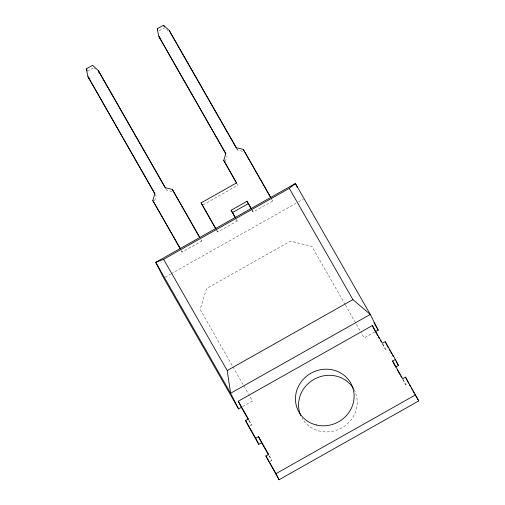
<?xml version="1.0" encoding="UTF-8"?>
<svg xmlns="http://www.w3.org/2000/svg" width="505" height="505" viewBox="0 0 505 505"><rect width="100%" height="100%" fill="white"/><g stroke="black" fill="none" stroke-linecap="round" stroke-linejoin="round"><path stroke-width="0.38" stroke-dasharray="2.52 1.89" d="M154.644 200.839L156.114 196.06L155.502 194.861M225.375 161.474L227.061 156.013M87.498 71.243L93.154 68.049M159.075 30.843L164.731 27.649M202.997 204.91L237.786 185.272L236.567 182.873M181.364 250.714L182.147 252.077L201.697 241.043L200.788 239.244M216.853 230.716L217.617 232.054L237.173 221.02L235.955 218.621M251.982 210.093L253.093 212.031L272.643 200.996L271.728 199.197M165.047 277.226L170.526 274.133M171.208 273.748L295.804 203.414M298.543 201.867L303.335 199.166M242.659 406.594L252.513 401.033L248.997 394.878M374.754 332.031L364.238 337.965L361.113 332.498M249.798 425.993L251.471 425.046L249.066 420.305M382.424 343.918L385.542 349.365L387.215 348.418M270.049 461.412L271.728 460.465L269.323 455.725M402.681 379.337L405.799 384.785L407.472 383.838M236.75 148.735L237.533 150.105L243.113 151.462M172.167 191.509L166.587 190.151L165.804 188.782M166.852 29.606L167.919 30.584M94.315 68.188L95.376 69.16M345.092 304.483L311.875 246.402L290.407 241.169L206.614 288.469L200.15 309.47L232.584 366.182M345.483 305.165L360.722 331.817M271.86 199.626L272.643 200.996M236.062 219.082L237.173 221.02M200.914 239.679L201.697 241.043M232.975 366.864L248.605 394.197M248.744 420.28L251.471 425.046M269.001 455.699L271.728 460.465M403.047 379.369L405.799 384.785M382.79 343.949L385.542 349.365M236.315 147.706L237.533 150.105M252.178 210.232L253.093 212.031M216.405 229.655L217.617 232.054M181.541 250.878L182.147 252.077M354.074 389.652A29.675 27.952 -26.9 0 1 341.424 428.057A29.675 27.952 -26.9 0 1 302.047 418.19"/><path stroke-width="0.76" d="M180.19 248.662L152.794 200.491L154.896 193.661L87.939 76.583L86.279 68.844L92.566 65.296L98.412 70.675L165.369 187.753L172.35 189.451L199.702 237.274M236.618 183.233L223.74 160.439L225.842 153.615L158.886 36.537L157.225 28.798L163.513 25.25L169.358 30.628L236.315 147.706L243.29 149.404L271.034 197.916M395.371 359.409L392.574 360.98L395.667 367.078L398.464 365.5L395.371 359.409L385.239 341.696L382.449 343.274L372.324 325.567L238.253 401.241L241.346 407.339L238.549 408.911L163.677 277.996L155.742 262.354L163.601 259.311L289.296 188.359L295.4 183.523L370.272 314.438L378.207 330.081L375.411 331.659L377.753 335.743M215.704 228.708L201.097 202.896L236.567 182.873L223.74 160.439M234.958 217.144L231.151 210.225L247.071 201.236L251.503 208.988M232.369 212.624L248.29 203.635L247.071 201.236M297.47 187.601L295.4 183.523L155.742 262.354L230.615 393.269L227.225 370.55L352.913 299.604L370.272 314.438L230.615 393.269L238.549 408.911M258.806 444.331L255.713 438.239L258.51 436.661L261.596 442.752L258.806 444.331L248.681 426.624L245.588 420.526L248.378 418.954L238.253 401.241M392.574 360.98L402.706 378.693L405.496 377.115L418.721 400.919L279.063 479.75L265.845 455.946L268.635 454.374L258.51 436.661M279.063 479.75L275.97 473.658L415.628 394.822M98.57 72.095L99.63 73.073L165.413 188.094M373.915 322.581L378.207 330.081M389.115 349.151L389.892 350.514M390.668 351.878L391.842 353.923M392.619 355.28L393.395 356.644M395.737 360.734L398.464 365.5M409.366 384.57L410.54 386.615M411.316 387.979L412.093 389.336M412.875 390.7L414.043 392.745M414.82 394.108L418.721 400.919M378.529 337.106L379.305 338.47M380.473 340.515L381.256 341.872M397.227 369.799L399.954 374.571M400.73 375.928L401.513 377.292M289.296 188.359L352.913 299.604M270.693 197.581L243.29 149.404M170.576 33.027L236.359 148.047M158.886 36.537L225.886 153.962M248.29 203.635L251.244 208.805M231.151 210.225L235.582 217.977M201.097 202.896L216.02 228.986M199.746 237.628L172.35 189.451M87.939 76.583L154.94 194.008M152.794 200.491L180.537 248.997M163.601 259.311L227.225 370.55M241.346 407.339L248.353 419.598M261.596 442.752L268.609 455.018M245.588 420.526L255.713 438.239M265.845 455.946L275.97 473.658M405.496 377.115L408.589 383.207M385.239 341.696L388.332 347.787M372.324 325.567L375.411 331.659M169.358 30.628L170.273 32.427M163.513 25.25L164.119 26.449M157.225 28.798L157.838 29.997M98.412 70.675L99.63 73.073M86.279 68.844L87.195 70.643M159.649 36.827L160.098 38.935M88.855 77.574L89.158 78.982M300.74 415.577A29.675 27.952 -26.9 0 1 315.032 378.782A29.675 27.952 -26.9 0 1 353.349 388.395M316.338 424.983A29.675 27.952 -26.9 0 0 353.342 389.702A29.675 27.952 -26.9 0 0 304.698 377.841A29.675 27.952 -26.9 0 0 316.338 424.983"/></g></svg>
